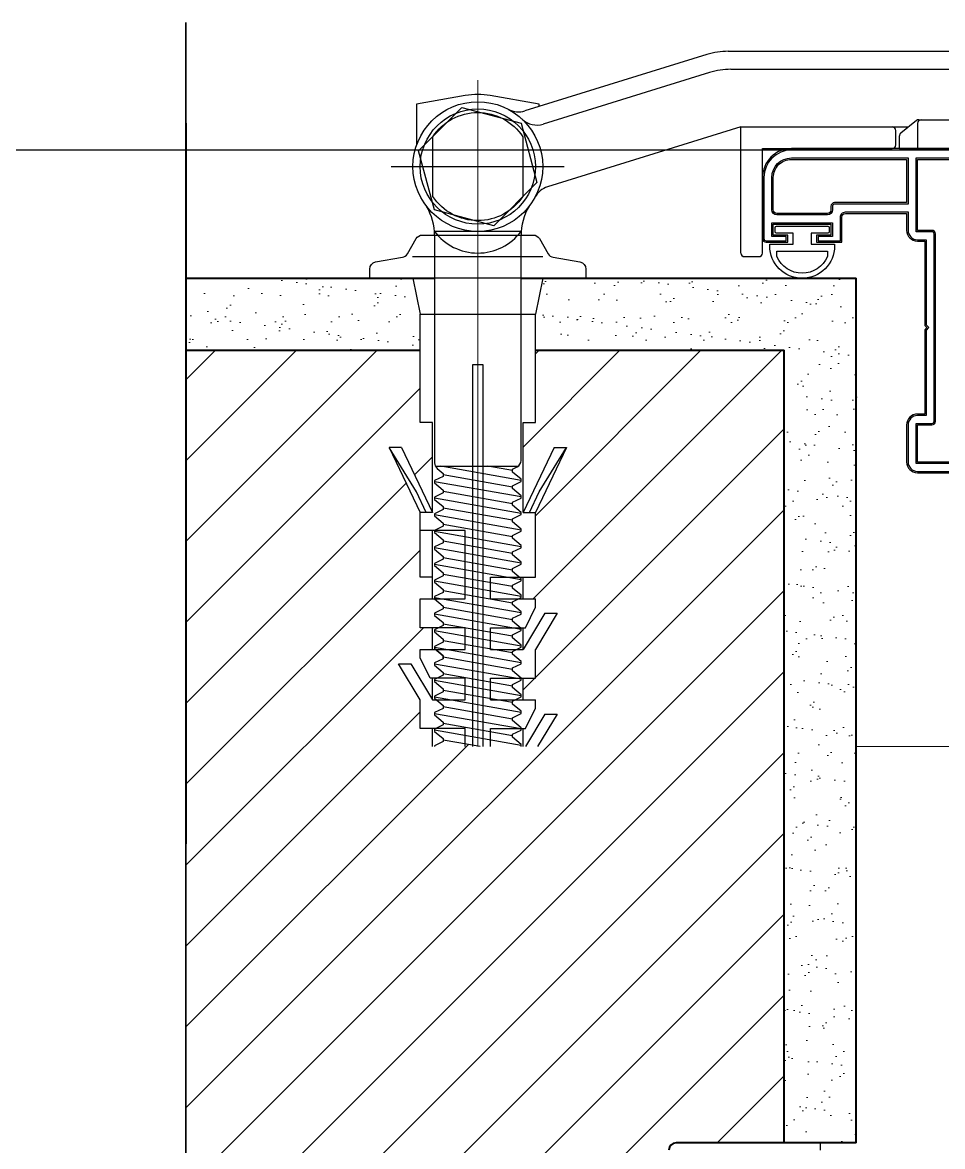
# Model space of a CAD drawing. Header units: millimetres. Extents: x 1251.1 to 1334.1, y 1577.6 to 1641.3.
# Drawn here: x 1308.6443 to 1308.772, y 1620.313 to 1620.469 of the extents above; entities that cross this region are included whole.
import ezdxf

# ---------------------------------------------------------------- set-up
doc = ezdxf.new("R2010")
doc.units = ezdxf.units.MM
doc.linetypes.add('TRATTOPUNTO', pattern=[1, 0.5, -0.25, 0, -0.25])
doc.layers.add('MONTANTI sezioni - windows structure section', color=2, linetype='Continuous')
doc.layers.add('MURATURA', color=140, linetype='Continuous')
for name, color, linetype, lineweight in [('MURATURA sezioni - section wall', 7, 'Continuous', 40), ('PROIEZIONI finissime - fine lines', 251, 'Continuous', 9), ('SEZIONI medie - small section', 2, 'Continuous', 25), ('TRATTEGGIO - hatch', 252, 'Continuous', 20)]:
    doc.layers.add(name, color=color, linetype=linetype, lineweight=lineweight)

msp = doc.modelspace()

# ---------------------------------------------------------------- hatches: boundary and pattern name
at = {"layer": 'TRATTEGGIO - hatch'}
h = msp.add_hatch(dxfattribs=at)
h.set_pattern_fill('AR-SAND', color=256, scale=9.99999999999999e-05, style=0)
h.set_pattern_definition([(142.5, (1315.612526334736, 1620.434597294108), (0.0001600031295984044, 0.004894132373293419), [0, -0.003860799999999998, 0, -0.004317999999999997, 0, -0.004127499999999997]), (172.5, (1315.612526334736, 1620.434597294108), (-0.004495232831380022, 0.007168251005683537), [0, -0.002082799999999999, 0, -0.003479799999999997, 0, -0.001333499999999999]), (212.5, (1315.615650534736, 1620.434597294108), (-0.007909923702414572, 1.43718467854569e-05), [0, -0.001269999999999994, 0, -0.004571999999999982, 0, -0.005968999999999977]), (222.5, (1315.615650534736, 1620.434597294108), (-0.007635564524722966, 0.00222929323257216), [0, -0.0006349999999999995, 0, -0.002997199999999997, 0, -0.003428999999999997])])
h.paths.add_polyline_path([(1308.749982808301, 1620.313455761745), (1308.759982808301, 1620.313455761745), (1308.759982808301, 1620.433455761746), (1308.716482808301, 1620.433455761746), (1308.715482808301, 1620.428455761745), (1308.715482808301, 1620.423455761745), (1308.749982808301, 1620.423455761745)])
h.paths.add_polyline_path([(1308.666982808301, 1620.433455761746), (1308.666982808301, 1620.423455761745), (1308.699482808301, 1620.423455761745), (1308.699482808301, 1620.428455761745), (1308.698482808301, 1620.433455761746), (1308.692482808301, 1620.433455761746)])
h = msp.add_hatch(dxfattribs=at)
h.set_pattern_fill('ANSI31', color=256, scale=0.0025, style=0)
h.set_pattern_definition([(45, (876.2144967348951, 841.2728582080077), (-0.005612660075668221, 0.005612660075668221), [])])
h.paths.add_polyline_path([(1308.666982808301, 1620.181099107997), (1308.696595606642, 1620.181099107997), (1308.704982808301, 1620.235463608489), (1308.733857780641, 1620.235463608489, -0.1952256424290443), (1308.733201625428, 1620.23583145948), (1308.717201625428, 1620.255852091548, -0.1701742515066235), (1308.716982808301, 1620.256476393814), (1308.716982808301, 1620.302487042295, -0.4142135623730951), (1308.717982808301, 1620.303487042295), (1308.733982808301, 1620.303487042295), (1308.733982808301, 1620.312455761745, -0.4142135623730284), (1308.734982808301, 1620.313455761745), (1308.749982808301, 1620.313455761745), (1308.749982808301, 1620.423455761745), (1308.715482808301, 1620.423455761745), (1308.715482808301, 1620.413455761746), (1308.713782808301, 1620.413455761746), (1308.713782808301, 1620.400955761745), (1308.718082808301, 1620.409955761745), (1308.719782808301, 1620.409955761745), (1308.715482808301, 1620.400955761745), (1308.715482808301, 1620.391955761745), (1308.713782808301, 1620.391955761745), (1308.713782808301, 1620.388955761746), (1308.715482808301, 1620.388955761746), (1308.715482808301, 1620.387789095079), (1308.714082808301, 1620.384955761745), (1308.713782808301, 1620.384955761745), (1308.713782808301, 1620.381955761746), (1308.716782808301, 1620.386955761745), (1308.718482808301, 1620.386955761745), (1308.715482808301, 1620.381955761746), (1308.715482808301, 1620.377955761745), (1308.713782808301, 1620.377955761745), (1308.713782808301, 1620.374955761745), (1308.715482808301, 1620.374955761745), (1308.715482808301, 1620.373789095079), (1308.714082808301, 1620.370955761746), (1308.713482808301, 1620.370955761746), (1308.713482808301, 1620.370755761745), (1308.712282808301, 1620.370167354122), (1308.712282808301, 1620.369767354122), (1308.713482808301, 1620.368755761745), (1308.713482808301, 1620.368605761745), (1308.707482808301, 1620.36966372363), (1308.707482808301, 1620.36851372363), (1308.702682808301, 1620.369360093137), (1308.702682808301, 1620.369560093137), (1308.701482808301, 1620.370571685514), (1308.701482808301, 1620.370955761746), (1308.699482808301, 1620.370955761746), (1308.699482808301, 1620.374955761745), (1308.696482808301, 1620.379955761746), (1308.698182808301, 1620.379955761746), (1308.701182808301, 1620.374955761745), (1308.701182808301, 1620.377955761745), (1308.700882808301, 1620.377955761745), (1308.699482808301, 1620.380789095079), (1308.699482808301, 1620.381955761746), (1308.701182808301, 1620.381955761746), (1308.701182808301, 1620.384955761745), (1308.699482808301, 1620.384955761745), (1308.699482808301, 1620.388955761746), (1308.701182808301, 1620.388955761746), (1308.701182808301, 1620.391955761745), (1308.699482808301, 1620.391955761745), (1308.699482808301, 1620.400955761745), (1308.695182808301, 1620.409955761745), (1308.696882808301, 1620.409955761745), (1308.701182808301, 1620.400955761745), (1308.701182808301, 1620.413455761746), (1308.699482808301, 1620.413455761746), (1308.699482808301, 1620.423455761745), (1308.666982808301, 1620.423455761745)])

# ---------------------------------------------------------------- linework, layer by layer
at = {"layer": 'MONTANTI sezioni - windows structure section'}
for p, q in [((1308.739257203347, 1620.464507152331), (1308.714014997811, 1620.456680361795)), ((1308.742218780271, 1620.464955761746), (1308.806982808301, 1620.464955761746)), ((1308.739635894687, 1620.462007152331), (1308.716568118721, 1620.454854581991)), ((1308.742597471612, 1620.462455761746), (1308.795982808301, 1620.462455761746)), ((1308.705746326524, 1620.458803839276), (1308.698982808301, 1620.457611248528)), ((1308.715982808301, 1620.457611248528), (1308.709219290078, 1620.458803839276)), ((1308.698982808301, 1620.457611248528), (1308.698982808301, 1620.451913801637)), ((1308.715982808301, 1620.457290516106), (1308.715982808301, 1620.457611248528)), ((1308.768345851307, 1620.45534619615), (1308.766170460777, 1620.453605883726)), ((1308.768345851307, 1620.45534619615), (1308.766170460777, 1620.453605883726)), ((1308.768482808301, 1620.454955761745), (1308.768482808301, 1620.451455761746)), ((1308.768482808301, 1620.454955761745), (1308.768482808301, 1620.451455761746)), ((1308.768658198831, 1620.455455761745), (1308.788307417771, 1620.455455761745)), ((1308.743982808301, 1620.454455761746), (1308.717164438811, 1620.446140253807)), ((1308.743982808301, 1620.454455761746), (1308.767232808301, 1620.454455761746)), ((1308.743982808301, 1620.436955761745), (1308.743982808301, 1620.454455761746)), ((1308.765482808301, 1620.451955761745), (1308.765482808301, 1620.453955761745)), ((1308.765482808301, 1620.451955761745), (1308.765482808301, 1620.453955761745)), ((1308.765982808301, 1620.451455761746), (1308.765982808301, 1620.453215449322)), ((1308.765982808301, 1620.451455761746), (1308.765982808301, 1620.453215449322)), ((1308.746982808301, 1620.451455761746), (1308.764982808301, 1620.451455761746)), ((1308.746982808301, 1620.436955761745), (1308.746982808301, 1620.451455761746)), ((1308.765982808301, 1620.451455761746), (1308.790982808301, 1620.451455761746)), ((1308.695482808301, 1620.448955761746), (1308.719482808301, 1620.448955761746)), ((1308.713482808301, 1620.439955761746), (1308.701482808301, 1620.439955761746)), ((1308.713482808301, 1620.439955761746), (1308.701482808301, 1620.439955761746)), ((1308.701482808301, 1620.439367979727), (1308.701482808301, 1620.407836605583)), ((1308.701482808301, 1620.439367979727), (1308.701482808301, 1620.407836605583)), ((1308.713482808301, 1620.408179169341), (1308.713482808301, 1620.439367979727)), ((1308.713482808301, 1620.408179169341), (1308.713482808301, 1620.439367979727)), ((1308.69841857849, 1620.436455761745), (1308.71649500478, 1620.436455761745)), ((1308.69841857849, 1620.436455761745), (1308.71649500478, 1620.436455761745)), ((1308.744482808301, 1620.436455761745), (1308.746482808301, 1620.436455761745)), ((1308.744482808301, 1620.436455761745), (1308.746482808301, 1620.436455761745)), ((1308.698482808301, 1620.433455761746), (1308.699482808301, 1620.428455761745)), ((1308.698482808301, 1620.433455761746), (1308.699482808301, 1620.428455761745)), ((1308.713482808301, 1620.433455761746), (1308.759982808301, 1620.433455761746)), ((1308.716482808301, 1620.433455761746), (1308.715482808301, 1620.428455761745)), ((1308.716482808301, 1620.433455761746), (1308.715482808301, 1620.428455761745)), ((1308.759982808301, 1620.368455761746), (1308.759982808301, 1620.433455761746)), ((1308.699482808301, 1620.428455761745), (1308.715482808301, 1620.428455761745)), ((1308.699482808301, 1620.413455761746), (1308.699482808301, 1620.428455761745)), ((1308.699482808301, 1620.428455761745), (1308.715482808301, 1620.428455761745)), ((1308.699482808301, 1620.413455761746), (1308.699482808301, 1620.428455761745)), ((1308.715482808301, 1620.413455761746), (1308.715482808301, 1620.428455761745)), ((1308.715482808301, 1620.413455761746), (1308.715482808301, 1620.428455761745)), ((1308.715482808301, 1620.423455761745), (1308.749982808301, 1620.423455761745)), ((1308.749982808301, 1620.368455761746), (1308.749982808301, 1620.423455761745)), ((1308.706732808301, 1620.421455761745), (1308.706732808301, 1620.368455761746)), ((1308.706732808301, 1620.421455761745), (1308.706732808301, 1620.368455761746)), ((1308.708232808301, 1620.421455761745), (1308.706732808301, 1620.421455761745)), ((1308.708232808301, 1620.421455761745), (1308.706732808301, 1620.421455761745)), ((1308.708232808301, 1620.368455761746), (1308.708232808301, 1620.421455761745)), ((1308.708232808301, 1620.368455761746), (1308.708232808301, 1620.421455761745)), ((1308.701182808301, 1620.413455761746), (1308.699482808301, 1620.413455761746)), ((1308.701182808301, 1620.413455761746), (1308.699482808301, 1620.413455761746)), ((1308.701182808301, 1620.400955761745), (1308.701182808301, 1620.413455761746)), ((1308.701182808301, 1620.400955761745), (1308.701182808301, 1620.413455761746)), ((1308.713782808301, 1620.400955761745), (1308.713782808301, 1620.413455761746)), ((1308.713782808301, 1620.413455761746), (1308.715482808301, 1620.413455761746)), ((1308.713782808301, 1620.413455761746), (1308.715482808301, 1620.413455761746)), ((1308.713782808301, 1620.400955761745), (1308.713782808301, 1620.413455761746)), ((1308.698959363071, 1620.403830414554), (1308.695182808301, 1620.409955761745)), ((1308.696882808301, 1620.409955761745), (1308.695182808301, 1620.409955761745)), ((1308.695182808301, 1620.409955761745), (1308.699482808301, 1620.400955761745)), ((1308.698959363071, 1620.403830414554), (1308.695182808301, 1620.409955761745)), ((1308.695182808301, 1620.409955761745), (1308.699482808301, 1620.400955761745)), ((1308.696882808301, 1620.409955761745), (1308.695182808301, 1620.409955761745)), ((1308.696882808301, 1620.409955761745), (1308.701182808301, 1620.400955761745)), ((1308.696882808301, 1620.409955761745), (1308.701182808301, 1620.400955761745)), ((1308.718082808301, 1620.409955761745), (1308.713782808301, 1620.400955761745)), ((1308.718082808301, 1620.409955761745), (1308.713782808301, 1620.400955761745)), ((1308.719782808301, 1620.409955761745), (1308.715482808301, 1620.400955761745)), ((1308.719782808301, 1620.409955761745), (1308.715482808301, 1620.400955761745)), ((1308.716006253532, 1620.403830414554), (1308.719782808301, 1620.409955761745)), ((1308.716006253532, 1620.403830414554), (1308.719782808301, 1620.409955761745)), ((1308.718082808301, 1620.409955761745), (1308.719782808301, 1620.409955761745)), ((1308.718082808301, 1620.409955761745), (1308.719782808301, 1620.409955761745)), ((1308.701597455643, 1620.407371685514), (1308.71307269801, 1620.407371685514)), ((1308.701597455643, 1620.407371685514), (1308.71307269801, 1620.407371685514)), ((1308.701838275228, 1620.407072029153), (1308.702682808301, 1620.406360093137)), ((1308.701838275228, 1620.407072029153), (1308.702682808301, 1620.406360093137)), ((1308.713482808301, 1620.405405761745), (1308.702333500574, 1620.407371685514)), ((1308.713482808301, 1620.405405761745), (1308.702333500574, 1620.407371685514)), ((1308.702682808301, 1620.406360093137), (1308.702682808301, 1620.405960093137)), ((1308.702682808301, 1620.406360093137), (1308.702682808301, 1620.405960093137)), ((1308.712282808301, 1620.406767354122), (1308.708855474667, 1620.407371685514)), ((1308.712282808301, 1620.406767354122), (1308.708855474667, 1620.407371685514)), ((1308.712282808301, 1620.406967354122), (1308.712923069475, 1620.407281299585)), ((1308.712282808301, 1620.406967354122), (1308.712923069475, 1620.407281299585)), ((1308.712282808301, 1620.406567354122), (1308.712282808301, 1620.406967354122)), ((1308.712282808301, 1620.406567354122), (1308.712282808301, 1620.406967354122)), ((1308.713482808301, 1620.405555761746), (1308.712282808301, 1620.406567354122)), ((1308.713482808301, 1620.405555761746), (1308.712282808301, 1620.406567354122)), ((1308.702682808301, 1620.405960093137), (1308.701482808301, 1620.405371685514)), ((1308.702682808301, 1620.405960093137), (1308.701482808301, 1620.405371685514)), ((1308.701482808301, 1620.405371685514), (1308.701482808301, 1620.405071685514)), ((1308.701482808301, 1620.405371685514), (1308.701482808301, 1620.405071685514)), ((1308.713482808301, 1620.403105761746), (1308.701482808301, 1620.405221685514)), ((1308.713482808301, 1620.403105761746), (1308.701482808301, 1620.405221685514)), ((1308.701482808301, 1620.405071685514), (1308.702682808301, 1620.404060093137)), ((1308.701482808301, 1620.405071685514), (1308.702682808301, 1620.404060093137)), ((1308.712282808301, 1620.404467354122), (1308.702682808301, 1620.406160093137)), ((1308.712282808301, 1620.404467354122), (1308.702682808301, 1620.406160093137)), ((1308.712282808301, 1620.404667354122), (1308.713482808301, 1620.405255761745)), ((1308.712282808301, 1620.404667354122), (1308.713482808301, 1620.405255761745)), ((1308.713482808301, 1620.405255761745), (1308.713482808301, 1620.405555761746)), ((1308.713482808301, 1620.405255761745), (1308.713482808301, 1620.405555761746)), ((1308.700332808301, 1620.400955761745), (1308.698959363071, 1620.403830414554)), ((1308.700332808301, 1620.400955761745), (1308.698959363071, 1620.403830414554)), ((1308.702682808301, 1620.403660093137), (1308.701482808301, 1620.403071685514)), ((1308.702682808301, 1620.403660093137), (1308.701482808301, 1620.403071685514)), ((1308.702682808301, 1620.404060093137), (1308.702682808301, 1620.403660093137)), ((1308.702682808301, 1620.404060093137), (1308.702682808301, 1620.403660093137)), ((1308.712282808301, 1620.402167354122), (1308.702682808301, 1620.403860093137)), ((1308.712282808301, 1620.402167354122), (1308.702682808301, 1620.403860093137)), ((1308.712282808301, 1620.404267354122), (1308.712282808301, 1620.404667354122)), ((1308.712282808301, 1620.404267354122), (1308.712282808301, 1620.404667354122)), ((1308.713482808301, 1620.403255761745), (1308.712282808301, 1620.404267354122)), ((1308.713482808301, 1620.403255761745), (1308.712282808301, 1620.404267354122)), ((1308.713482808301, 1620.402955761745), (1308.713482808301, 1620.403255761745)), ((1308.713482808301, 1620.402955761745), (1308.713482808301, 1620.403255761745)), ((1308.714632808301, 1620.400955761745), (1308.716006253532, 1620.403830414554)), ((1308.714632808301, 1620.400955761745), (1308.716006253532, 1620.403830414554)), ((1308.701482808301, 1620.403071685514), (1308.701482808301, 1620.402771685514)), ((1308.701482808301, 1620.403071685514), (1308.701482808301, 1620.402771685514)), ((1308.713482808301, 1620.400805761745), (1308.701482808301, 1620.402921685514)), ((1308.713482808301, 1620.400805761745), (1308.701482808301, 1620.402921685514)), ((1308.701482808301, 1620.402771685514), (1308.702682808301, 1620.401760093137)), ((1308.701482808301, 1620.402771685514), (1308.702682808301, 1620.401760093137)), ((1308.702682808301, 1620.401760093137), (1308.702682808301, 1620.401360093137)), ((1308.702682808301, 1620.401760093137), (1308.702682808301, 1620.401360093137)), ((1308.712282808301, 1620.402367354122), (1308.713482808301, 1620.402955761745)), ((1308.712282808301, 1620.402367354122), (1308.713482808301, 1620.402955761745)), ((1308.712282808301, 1620.401967354122), (1308.712282808301, 1620.402367354122)), ((1308.712282808301, 1620.401967354122), (1308.712282808301, 1620.402367354122)), ((1308.713482808301, 1620.400955761745), (1308.712282808301, 1620.401967354122)), ((1308.713482808301, 1620.400955761745), (1308.712282808301, 1620.401967354122)), ((1308.699482808301, 1620.391955761746), (1308.699482808301, 1620.400955761745)), ((1308.699482808301, 1620.391955761746), (1308.699482808301, 1620.400955761745)), ((1308.701182808301, 1620.400955761745), (1308.699482808301, 1620.400955761745)), ((1308.701182808301, 1620.400955761745), (1308.699482808301, 1620.400955761745)), ((1308.702682808301, 1620.401360093137), (1308.701482808301, 1620.400771685514)), ((1308.702682808301, 1620.401360093137), (1308.701482808301, 1620.400771685514)), ((1308.701482808301, 1620.400771685514), (1308.701482808301, 1620.400471685514)), ((1308.701482808301, 1620.400771685514), (1308.701482808301, 1620.400471685514)), ((1308.713482808301, 1620.398505761745), (1308.701482808301, 1620.400621685514)), ((1308.713482808301, 1620.398505761745), (1308.701482808301, 1620.400621685514)), ((1308.701482808301, 1620.400471685514), (1308.702682808301, 1620.399460093137)), ((1308.701482808301, 1620.400471685514), (1308.702682808301, 1620.399460093137)), ((1308.712282808301, 1620.399867354122), (1308.702682808301, 1620.401560093137)), ((1308.712282808301, 1620.399867354122), (1308.702682808301, 1620.401560093137)), ((1308.712282808301, 1620.400067354122), (1308.713482808301, 1620.400655761746)), ((1308.712282808301, 1620.400067354122), (1308.713482808301, 1620.400655761746)), ((1308.713482808301, 1620.400655761746), (1308.713482808301, 1620.400955761745)), ((1308.713482808301, 1620.400655761746), (1308.713482808301, 1620.400955761745)), ((1308.713782808301, 1620.400955761745), (1308.715482808301, 1620.400955761745)), ((1308.713782808301, 1620.400955761745), (1308.715482808301, 1620.400955761745)), ((1308.715482808301, 1620.391955761746), (1308.715482808301, 1620.400955761745)), ((1308.715482808301, 1620.391955761746), (1308.715482808301, 1620.400955761745)), ((1308.702682808301, 1620.399060093137), (1308.701482808301, 1620.398471685514)), ((1308.702682808301, 1620.399060093137), (1308.701482808301, 1620.398471685514)), ((1308.702682808301, 1620.399460093137), (1308.702682808301, 1620.399060093137)), ((1308.702682808301, 1620.399460093137), (1308.702682808301, 1620.399060093137)), ((1308.712282808301, 1620.397567354122), (1308.702682808301, 1620.399260093137)), ((1308.712282808301, 1620.397567354122), (1308.702682808301, 1620.399260093137)), ((1308.712282808301, 1620.399667354122), (1308.712282808301, 1620.400067354122)), ((1308.712282808301, 1620.399667354122), (1308.712282808301, 1620.400067354122)), ((1308.713482808301, 1620.398655761745), (1308.712282808301, 1620.399667354122)), ((1308.713482808301, 1620.398655761745), (1308.712282808301, 1620.399667354122)), ((1308.713482808301, 1620.398355761746), (1308.713482808301, 1620.398655761745)), ((1308.713482808301, 1620.398355761746), (1308.713482808301, 1620.398655761745)), ((1308.705732808301, 1620.398455761745), (1308.699482808301, 1620.398455761745)), ((1308.705732808301, 1620.398455761745), (1308.699482808301, 1620.398455761745)), ((1308.701182808301, 1620.388955761746), (1308.701182808301, 1620.398455761745)), ((1308.701182808301, 1620.388955761746), (1308.701182808301, 1620.398455761745)), ((1308.701482808301, 1620.398471685514), (1308.701482808301, 1620.398171685514)), ((1308.701482808301, 1620.398471685514), (1308.701482808301, 1620.398171685514)), ((1308.713482808301, 1620.396205761745), (1308.701482808301, 1620.398321685514)), ((1308.713482808301, 1620.396205761745), (1308.701482808301, 1620.398321685514)), ((1308.701482808301, 1620.398171685514), (1308.702682808301, 1620.397160093137)), ((1308.701482808301, 1620.398171685514), (1308.702682808301, 1620.397160093137)), ((1308.702682808301, 1620.397160093137), (1308.702682808301, 1620.396760093137)), ((1308.702682808301, 1620.397160093137), (1308.702682808301, 1620.396760093137)), ((1308.712282808301, 1620.395267354122), (1308.702682808301, 1620.396960093137)), ((1308.712282808301, 1620.395267354122), (1308.702682808301, 1620.396960093137)), ((1308.705732808301, 1620.388955761746), (1308.705732808301, 1620.398455761745)), ((1308.705732808301, 1620.388955761746), (1308.705732808301, 1620.398455761745)), ((1308.712282808301, 1620.397767354122), (1308.713482808301, 1620.398355761746)), ((1308.712282808301, 1620.397767354122), (1308.713482808301, 1620.398355761746)), ((1308.712282808301, 1620.397367354122), (1308.712282808301, 1620.397767354122)), ((1308.712282808301, 1620.397367354122), (1308.712282808301, 1620.397767354122)), ((1308.713482808301, 1620.396355761746), (1308.712282808301, 1620.397367354122)), ((1308.713482808301, 1620.396355761746), (1308.712282808301, 1620.397367354122)), ((1308.702682808301, 1620.396760093137), (1308.701482808301, 1620.396171685514)), ((1308.702682808301, 1620.396760093137), (1308.701482808301, 1620.396171685514)), ((1308.701482808301, 1620.396171685514), (1308.701482808301, 1620.395871685514)), ((1308.701482808301, 1620.396171685514), (1308.701482808301, 1620.395871685514)), ((1308.713482808301, 1620.393905761746), (1308.701482808301, 1620.396021685514)), ((1308.713482808301, 1620.393905761746), (1308.701482808301, 1620.396021685514)), ((1308.701482808301, 1620.395871685514), (1308.702682808301, 1620.394860093137)), ((1308.701482808301, 1620.395871685514), (1308.702682808301, 1620.394860093137)), ((1308.712282808301, 1620.395467354122), (1308.713482808301, 1620.396055761745)), ((1308.712282808301, 1620.395467354122), (1308.713482808301, 1620.396055761745)), ((1308.712282808301, 1620.395067354122), (1308.712282808301, 1620.395467354122)), ((1308.712282808301, 1620.395067354122), (1308.712282808301, 1620.395467354122)), ((1308.713482808301, 1620.396055761745), (1308.713482808301, 1620.396355761746)), ((1308.713482808301, 1620.396055761745), (1308.713482808301, 1620.396355761746)), ((1308.702682808301, 1620.394460093137), (1308.701482808301, 1620.393871685514)), ((1308.702682808301, 1620.394460093137), (1308.701482808301, 1620.393871685514)), ((1308.701482808301, 1620.393871685514), (1308.701482808301, 1620.393571685514)), ((1308.701482808301, 1620.393871685514), (1308.701482808301, 1620.393571685514)), ((1308.702682808301, 1620.394860093137), (1308.702682808301, 1620.394460093137)), ((1308.702682808301, 1620.394860093137), (1308.702682808301, 1620.394460093137)), ((1308.712282808301, 1620.392967354122), (1308.702682808301, 1620.394660093137)), ((1308.712282808301, 1620.392967354122), (1308.702682808301, 1620.394660093137)), ((1308.713482808301, 1620.394055761745), (1308.712282808301, 1620.395067354122)), ((1308.713482808301, 1620.394055761745), (1308.712282808301, 1620.395067354122)), ((1308.713482808301, 1620.393755761746), (1308.713482808301, 1620.394055761745)), ((1308.713482808301, 1620.393755761746), (1308.713482808301, 1620.394055761745)), ((1308.713482808301, 1620.391605761745), (1308.701482808301, 1620.393721685514)), ((1308.713482808301, 1620.391605761745), (1308.701482808301, 1620.393721685514)), ((1308.701482808301, 1620.393571685514), (1308.702682808301, 1620.392560093137)), ((1308.701482808301, 1620.393571685514), (1308.702682808301, 1620.392560093137)), ((1308.702682808301, 1620.392560093137), (1308.702682808301, 1620.392160093137)), ((1308.702682808301, 1620.392560093137), (1308.702682808301, 1620.392160093137)), ((1308.712282808301, 1620.390667354122), (1308.702682808301, 1620.392360093137)), ((1308.712282808301, 1620.390667354122), (1308.702682808301, 1620.392360093137)), ((1308.712282808301, 1620.393167354122), (1308.713482808301, 1620.393755761746)), ((1308.712282808301, 1620.393167354122), (1308.713482808301, 1620.393755761746)), ((1308.712282808301, 1620.392767354122), (1308.712282808301, 1620.393167354122)), ((1308.712282808301, 1620.392767354122), (1308.712282808301, 1620.393167354122)), ((1308.713482808301, 1620.391755761745), (1308.712282808301, 1620.392767354122)), ((1308.713482808301, 1620.391755761745), (1308.712282808301, 1620.392767354122)), ((1308.701182808301, 1620.391955761746), (1308.699482808301, 1620.391955761746)), ((1308.701182808301, 1620.391955761746), (1308.699482808301, 1620.391955761746)), ((1308.702682808301, 1620.392160093137), (1308.701482808301, 1620.391571685514)), ((1308.702682808301, 1620.392160093137), (1308.701482808301, 1620.391571685514)), ((1308.701482808301, 1620.391571685514), (1308.701482808301, 1620.391271685514)), ((1308.701482808301, 1620.391571685514), (1308.701482808301, 1620.391271685514)), ((1308.713482808301, 1620.389305761745), (1308.701482808301, 1620.391421685514)), ((1308.713482808301, 1620.389305761745), (1308.701482808301, 1620.391421685514)), ((1308.701482808301, 1620.391271685514), (1308.702682808301, 1620.390260093137)), ((1308.701482808301, 1620.391271685514), (1308.702682808301, 1620.390260093137)), ((1308.709232808301, 1620.388955761746), (1308.709232808301, 1620.391955761746)), ((1308.709232808301, 1620.391955761746), (1308.715482808301, 1620.391955761746)), ((1308.709232808301, 1620.391955761746), (1308.715482808301, 1620.391955761746)), ((1308.709232808301, 1620.388955761746), (1308.709232808301, 1620.391955761746)), ((1308.712282808301, 1620.390867354122), (1308.713482808301, 1620.391455761745)), ((1308.712282808301, 1620.390867354122), (1308.713482808301, 1620.391455761745)), ((1308.712282808301, 1620.390467354122), (1308.712282808301, 1620.390867354122)), ((1308.712282808301, 1620.390467354122), (1308.712282808301, 1620.390867354122)), ((1308.713482808301, 1620.391455761745), (1308.713482808301, 1620.391755761745)), ((1308.713482808301, 1620.391455761745), (1308.713482808301, 1620.391755761745)), ((1308.713782808301, 1620.388955761746), (1308.713782808301, 1620.391955761746)), ((1308.713782808301, 1620.388955761746), (1308.713782808301, 1620.391955761746)), ((1308.702682808301, 1620.389860093137), (1308.701482808301, 1620.389271685514)), ((1308.702682808301, 1620.389860093137), (1308.701482808301, 1620.389271685514)), ((1308.701482808301, 1620.389271685514), (1308.701482808301, 1620.388971685514)), ((1308.701482808301, 1620.389271685514), (1308.701482808301, 1620.388971685514)), ((1308.702682808301, 1620.390260093137), (1308.702682808301, 1620.389860093137)), ((1308.702682808301, 1620.390260093137), (1308.702682808301, 1620.389860093137)), ((1308.712282808301, 1620.388367354122), (1308.702682808301, 1620.390060093137)), ((1308.712282808301, 1620.388367354122), (1308.702682808301, 1620.390060093137)), ((1308.713482808301, 1620.389455761745), (1308.712282808301, 1620.390467354122)), ((1308.713482808301, 1620.389455761745), (1308.712282808301, 1620.390467354122)), ((1308.713482808301, 1620.389155761746), (1308.713482808301, 1620.389455761745)), ((1308.713482808301, 1620.389155761746), (1308.713482808301, 1620.389455761745)), ((1308.699482808301, 1620.388955761746), (1308.705732808301, 1620.388955761746)), ((1308.699482808301, 1620.384955761745), (1308.699482808301, 1620.388955761746)), ((1308.699482808301, 1620.384955761745), (1308.699482808301, 1620.388955761746)), ((1308.699482808301, 1620.388955761746), (1308.705732808301, 1620.388955761746)), ((1308.713482808301, 1620.387005761746), (1308.701482808301, 1620.389121685514)), ((1308.713482808301, 1620.387005761746), (1308.701482808301, 1620.389121685514)), ((1308.701482808301, 1620.388971685514), (1308.702682808301, 1620.387960093137)), ((1308.701482808301, 1620.388971685514), (1308.702682808301, 1620.387960093137)), ((1308.702682808301, 1620.387960093137), (1308.702682808301, 1620.387560093137)), ((1308.702682808301, 1620.387960093137), (1308.702682808301, 1620.387560093137)), ((1308.712282808301, 1620.386067354122), (1308.702682808301, 1620.387760093137)), ((1308.712282808301, 1620.386067354122), (1308.702682808301, 1620.387760093137)), ((1308.709232808301, 1620.388955761746), (1308.715482808301, 1620.388955761746)), ((1308.709232808301, 1620.388955761746), (1308.715482808301, 1620.388955761746)), ((1308.712282808301, 1620.388567354122), (1308.713482808301, 1620.389155761746)), ((1308.712282808301, 1620.388567354122), (1308.713482808301, 1620.389155761746)), ((1308.712282808301, 1620.388167354122), (1308.712282808301, 1620.388567354122)), ((1308.712282808301, 1620.388167354122), (1308.712282808301, 1620.388567354122)), ((1308.713482808301, 1620.387155761746), (1308.712282808301, 1620.388167354122)), ((1308.713482808301, 1620.387155761746), (1308.712282808301, 1620.388167354122)), ((1308.714082808301, 1620.384955761745), (1308.715482808301, 1620.387789095079)), ((1308.714082808301, 1620.384955761745), (1308.715482808301, 1620.387789095079)), ((1308.715482808301, 1620.387789095079), (1308.715482808301, 1620.388955761746)), ((1308.715482808301, 1620.387789095079), (1308.715482808301, 1620.388955761746)), ((1308.702682808301, 1620.387560093137), (1308.701482808301, 1620.386971685514)), ((1308.702682808301, 1620.387560093137), (1308.701482808301, 1620.386971685514)), ((1308.701482808301, 1620.386971685514), (1308.701482808301, 1620.386671685514)), ((1308.701482808301, 1620.386971685514), (1308.701482808301, 1620.386671685514)), ((1308.713482808301, 1620.384705761746), (1308.701482808301, 1620.386821685514)), ((1308.713482808301, 1620.384705761746), (1308.701482808301, 1620.386821685514)), ((1308.701482808301, 1620.386671685514), (1308.702682808301, 1620.385660093137)), ((1308.701482808301, 1620.386671685514), (1308.702682808301, 1620.385660093137)), ((1308.712282808301, 1620.386267354122), (1308.713482808301, 1620.386855761745)), ((1308.712282808301, 1620.386267354122), (1308.713482808301, 1620.386855761745)), ((1308.712282808301, 1620.385867354122), (1308.712282808301, 1620.386267354122)), ((1308.712282808301, 1620.385867354122), (1308.712282808301, 1620.386267354122)), ((1308.713482808301, 1620.386855761745), (1308.713482808301, 1620.387155761746)), ((1308.713482808301, 1620.386855761745), (1308.713482808301, 1620.387155761746)), ((1308.716782808301, 1620.386955761746), (1308.713782808301, 1620.381955761746)), ((1308.716782808301, 1620.386955761746), (1308.713782808301, 1620.381955761746)), ((1308.718482808301, 1620.386955761746), (1308.715482808301, 1620.381955761746)), ((1308.718482808301, 1620.386955761746), (1308.715482808301, 1620.381955761746)), ((1308.716782808301, 1620.386955761746), (1308.718482808301, 1620.386955761746)), ((1308.716782808301, 1620.386955761746), (1308.718482808301, 1620.386955761746)), ((1308.705732808301, 1620.384955761745), (1308.699482808301, 1620.384955761745)), ((1308.705732808301, 1620.384955761745), (1308.699482808301, 1620.384955761745)), ((1308.701182808301, 1620.381955761746), (1308.701182808301, 1620.384955761745)), ((1308.701182808301, 1620.381955761746), (1308.701182808301, 1620.384955761745)), ((1308.702682808301, 1620.385260093137), (1308.701482808301, 1620.384671685514)), ((1308.702682808301, 1620.385260093137), (1308.701482808301, 1620.384671685514)), ((1308.701482808301, 1620.384671685514), (1308.701482808301, 1620.384371685514)), ((1308.701482808301, 1620.384671685514), (1308.701482808301, 1620.384371685514)), ((1308.713482808301, 1620.382405761746), (1308.701482808301, 1620.384521685514)), ((1308.713482808301, 1620.382405761746), (1308.701482808301, 1620.384521685514)), ((1308.702682808301, 1620.385660093137), (1308.702682808301, 1620.385260093137)), ((1308.702682808301, 1620.385660093137), (1308.702682808301, 1620.385260093137)), ((1308.712282808301, 1620.383767354122), (1308.702682808301, 1620.385460093137)), ((1308.712282808301, 1620.383767354122), (1308.702682808301, 1620.385460093137)), ((1308.705732808301, 1620.381955761746), (1308.705732808301, 1620.384955761745)), ((1308.705732808301, 1620.381955761746), (1308.705732808301, 1620.384955761745)), ((1308.709232808301, 1620.381955761746), (1308.709232808301, 1620.384955761745)), ((1308.709232808301, 1620.384955761745), (1308.714082808301, 1620.384955761745)), ((1308.709232808301, 1620.384955761745), (1308.714082808301, 1620.384955761745)), ((1308.709232808301, 1620.381955761746), (1308.709232808301, 1620.384955761745)), ((1308.713482808301, 1620.384855761745), (1308.712282808301, 1620.385867354122)), ((1308.713482808301, 1620.384855761745), (1308.712282808301, 1620.385867354122)), ((1308.712282808301, 1620.383967354122), (1308.713482808301, 1620.384555761745)), ((1308.712282808301, 1620.383967354122), (1308.713482808301, 1620.384555761745)), ((1308.713482808301, 1620.384555761745), (1308.713482808301, 1620.384855761745)), ((1308.713482808301, 1620.384555761745), (1308.713482808301, 1620.384855761745)), ((1308.713782808301, 1620.381955761746), (1308.713782808301, 1620.384955761745)), ((1308.713782808301, 1620.381955761746), (1308.713782808301, 1620.384955761745)), ((1308.701482808301, 1620.384371685514), (1308.702682808301, 1620.383360093137)), ((1308.701482808301, 1620.384371685514), (1308.702682808301, 1620.383360093137)), ((1308.702682808301, 1620.382960093137), (1308.701482808301, 1620.382371685514)), ((1308.702682808301, 1620.382960093137), (1308.701482808301, 1620.382371685514)), ((1308.702682808301, 1620.383360093137), (1308.702682808301, 1620.382960093137)), ((1308.702682808301, 1620.383360093137), (1308.702682808301, 1620.382960093137)), ((1308.712282808301, 1620.381467354122), (1308.702682808301, 1620.383160093137)), ((1308.712282808301, 1620.381467354122), (1308.702682808301, 1620.383160093137)), ((1308.712282808301, 1620.383567354122), (1308.712282808301, 1620.383967354122)), ((1308.712282808301, 1620.383567354122), (1308.712282808301, 1620.383967354122)), ((1308.713482808301, 1620.382555761745), (1308.712282808301, 1620.383567354122)), ((1308.713482808301, 1620.382555761745), (1308.712282808301, 1620.383567354122)), ((1308.699482808301, 1620.381955761746), (1308.705732808301, 1620.381955761746)), ((1308.699482808301, 1620.380789095079), (1308.699482808301, 1620.381955761746)), ((1308.699482808301, 1620.380789095079), (1308.699482808301, 1620.381955761746)), ((1308.699482808301, 1620.381955761746), (1308.705732808301, 1620.381955761746)), ((1308.701482808301, 1620.382371685514), (1308.701482808301, 1620.382071685514)), ((1308.701482808301, 1620.382371685514), (1308.701482808301, 1620.382071685514)), ((1308.713482808301, 1620.380105761745), (1308.701482808301, 1620.382221685514)), ((1308.713482808301, 1620.380105761745), (1308.701482808301, 1620.382221685514)), ((1308.701482808301, 1620.382071685514), (1308.702682808301, 1620.381060093137)), ((1308.702682808301, 1620.381060093137), (1308.701482808301, 1620.382071685514)), ((1308.702682808301, 1620.381060093137), (1308.701482808301, 1620.382071685514)), ((1308.701482808301, 1620.382071685514), (1308.702682808301, 1620.381060093137)), ((1308.709232808301, 1620.381955761746), (1308.713782808301, 1620.381955761746)), ((1308.709232808301, 1620.381955761746), (1308.713782808301, 1620.381955761746)), ((1308.712282808301, 1620.381667354122), (1308.713482808301, 1620.382255761745)), ((1308.712282808301, 1620.381667354122), (1308.713482808301, 1620.382255761745)), ((1308.712282808301, 1620.381267354122), (1308.712282808301, 1620.381667354122)), ((1308.712282808301, 1620.381267354122), (1308.712282808301, 1620.381667354122)), ((1308.713482808301, 1620.382255761745), (1308.713482808301, 1620.382555761745)), ((1308.713482808301, 1620.382255761745), (1308.713482808301, 1620.382555761745)), ((1308.715482808301, 1620.377955761746), (1308.715482808301, 1620.381955761746)), ((1308.715482808301, 1620.377955761746), (1308.715482808301, 1620.381955761746)), ((1308.696482808301, 1620.379955761746), (1308.698182808301, 1620.379955761746)), ((1308.699482808301, 1620.374955761745), (1308.696482808301, 1620.379955761746)), ((1308.699482808301, 1620.374955761745), (1308.696482808301, 1620.379955761746)), ((1308.696482808301, 1620.379955761746), (1308.698182808301, 1620.379955761746)), ((1308.698182808301, 1620.379955761746), (1308.701182808301, 1620.374955761745)), ((1308.698182808301, 1620.379955761746), (1308.701182808301, 1620.374955761745)), ((1308.700882808301, 1620.377955761746), (1308.699482808301, 1620.380789095079)), ((1308.700882808301, 1620.377955761746), (1308.699482808301, 1620.380789095079)), ((1308.702682808301, 1620.380660093137), (1308.701482808301, 1620.380071685514)), ((1308.702682808301, 1620.380660093137), (1308.701482808301, 1620.380071685514)), ((1308.701482808301, 1620.380071685514), (1308.701482808301, 1620.379771685514)), ((1308.701482808301, 1620.380071685514), (1308.701482808301, 1620.379771685514)), ((1308.713482808301, 1620.377805761745), (1308.701482808301, 1620.379921685514)), ((1308.713482808301, 1620.377805761745), (1308.701482808301, 1620.379921685514)), ((1308.702682808301, 1620.381060093137), (1308.702682808301, 1620.380660093137)), ((1308.702682808301, 1620.380660093137), (1308.702682808301, 1620.381060093137)), ((1308.702682808301, 1620.380660093137), (1308.702682808301, 1620.381060093137)), ((1308.702682808301, 1620.381060093137), (1308.702682808301, 1620.380660093137)), ((1308.712282808301, 1620.379167354122), (1308.702682808301, 1620.380860093137)), ((1308.712282808301, 1620.379167354122), (1308.702682808301, 1620.380860093137)), ((1308.713482808301, 1620.380255761746), (1308.712282808301, 1620.381267354122)), ((1308.713482808301, 1620.380255761746), (1308.712282808301, 1620.381267354122)), ((1308.712282808301, 1620.379367354122), (1308.713482808301, 1620.379955761746)), ((1308.712282808301, 1620.379367354122), (1308.713482808301, 1620.379955761746)), ((1308.713482808301, 1620.379955761746), (1308.713482808301, 1620.380255761746)), ((1308.713482808301, 1620.379955761746), (1308.713482808301, 1620.380255761746)), ((1308.701482808301, 1620.379771685514), (1308.702682808301, 1620.378760093137)), ((1308.701482808301, 1620.379771685514), (1308.702682808301, 1620.378760093137)), ((1308.702682808301, 1620.378360093137), (1308.701482808301, 1620.377771685514)), ((1308.702682808301, 1620.378360093137), (1308.701482808301, 1620.377771685514)), ((1308.702682808301, 1620.378760093137), (1308.702682808301, 1620.378360093137)), ((1308.702682808301, 1620.378760093137), (1308.702682808301, 1620.378360093137)), ((1308.712282808301, 1620.376867354122), (1308.702682808301, 1620.378560093137)), ((1308.712282808301, 1620.376867354122), (1308.702682808301, 1620.378560093137)), ((1308.712282808301, 1620.378967354122), (1308.712282808301, 1620.379367354122)), ((1308.712282808301, 1620.378967354122), (1308.712282808301, 1620.379367354122)), ((1308.713482808301, 1620.377955761746), (1308.712282808301, 1620.378967354122)), ((1308.713482808301, 1620.377955761746), (1308.712282808301, 1620.378967354122)), ((1308.705732808301, 1620.377955761746), (1308.700882808301, 1620.377955761746)), ((1308.705732808301, 1620.377955761746), (1308.700882808301, 1620.377955761746)), ((1308.701182808301, 1620.374955761745), (1308.701182808301, 1620.377955761746)), ((1308.701182808301, 1620.374955761745), (1308.701182808301, 1620.377955761746)), ((1308.701482808301, 1620.377771685514), (1308.701482808301, 1620.377471685514)), ((1308.701482808301, 1620.377771685514), (1308.701482808301, 1620.377471685514)), ((1308.713482808301, 1620.375505761745), (1308.701482808301, 1620.377621685514)), ((1308.713482808301, 1620.375505761745), (1308.701482808301, 1620.377621685514)), ((1308.701482808301, 1620.377471685514), (1308.702682808301, 1620.376460093137)), ((1308.701482808301, 1620.377471685514), (1308.702682808301, 1620.376460093137)), ((1308.705732808301, 1620.374955761745), (1308.705732808301, 1620.377955761746)), ((1308.705732808301, 1620.374955761745), (1308.705732808301, 1620.377955761746)), ((1308.709232808301, 1620.374955761745), (1308.709232808301, 1620.377955761746)), ((1308.709232808301, 1620.377955761746), (1308.715482808301, 1620.377955761746)), ((1308.709232808301, 1620.377955761746), (1308.715482808301, 1620.377955761746)), ((1308.709232808301, 1620.374955761745), (1308.709232808301, 1620.377955761746)), ((1308.712282808301, 1620.377067354122), (1308.713482808301, 1620.377655761745)), ((1308.712282808301, 1620.377067354122), (1308.713482808301, 1620.377655761745)), ((1308.712282808301, 1620.376667354122), (1308.712282808301, 1620.377067354122)), ((1308.712282808301, 1620.376667354122), (1308.712282808301, 1620.377067354122)), ((1308.713482808301, 1620.377655761745), (1308.713482808301, 1620.377955761746)), ((1308.713482808301, 1620.377655761745), (1308.713482808301, 1620.377955761746)), ((1308.713782808301, 1620.374955761745), (1308.713782808301, 1620.377955761746)), ((1308.713782808301, 1620.374955761745), (1308.713782808301, 1620.377955761746)), ((1308.702682808301, 1620.376060093137), (1308.701482808301, 1620.375471685514)), ((1308.702682808301, 1620.376060093137), (1308.701482808301, 1620.375471685514)), ((1308.701482808301, 1620.375471685514), (1308.701482808301, 1620.375171685514)), ((1308.701482808301, 1620.375471685514), (1308.701482808301, 1620.375171685514)), ((1308.713482808301, 1620.373205761746), (1308.701482808301, 1620.375321685514)), ((1308.713482808301, 1620.373205761746), (1308.701482808301, 1620.375321685514)), ((1308.701482808301, 1620.375171685514), (1308.702682808301, 1620.374160093137)), ((1308.701482808301, 1620.375171685514), (1308.702682808301, 1620.374160093137)), ((1308.702682808301, 1620.376460093137), (1308.702682808301, 1620.376060093137)), ((1308.702682808301, 1620.376460093137), (1308.702682808301, 1620.376060093137)), ((1308.712282808301, 1620.374567354122), (1308.702682808301, 1620.376260093137)), ((1308.712282808301, 1620.374567354122), (1308.702682808301, 1620.376260093137)), ((1308.713482808301, 1620.375655761746), (1308.712282808301, 1620.376667354122)), ((1308.713482808301, 1620.375655761746), (1308.712282808301, 1620.376667354122)), ((1308.712282808301, 1620.374767354122), (1308.713482808301, 1620.375355761745)), ((1308.712282808301, 1620.374767354122), (1308.713482808301, 1620.375355761745)), ((1308.713482808301, 1620.375355761745), (1308.713482808301, 1620.375655761746)), ((1308.713482808301, 1620.375355761745), (1308.713482808301, 1620.375655761746)), ((1308.699482808301, 1620.370955761746), (1308.699482808301, 1620.374955761745)), ((1308.699482808301, 1620.370955761746), (1308.699482808301, 1620.374955761745)), ((1308.701182808301, 1620.374955761745), (1308.705732808301, 1620.374955761745)), ((1308.701182808301, 1620.374955761745), (1308.705732808301, 1620.374955761745)), ((1308.702682808301, 1620.373760093137), (1308.701482808301, 1620.373171685514)), ((1308.702682808301, 1620.373760093137), (1308.701482808301, 1620.373171685514)), ((1308.702682808301, 1620.374160093137), (1308.702682808301, 1620.373760093137)), ((1308.702682808301, 1620.374160093137), (1308.702682808301, 1620.373760093137)), ((1308.712282808301, 1620.372267354122), (1308.702682808301, 1620.373960093137)), ((1308.712282808301, 1620.372267354122), (1308.702682808301, 1620.373960093137)), ((1308.709232808301, 1620.374955761745), (1308.715482808301, 1620.374955761745)), ((1308.709232808301, 1620.374955761745), (1308.715482808301, 1620.374955761745)), ((1308.712282808301, 1620.374367354122), (1308.712282808301, 1620.374767354122)), ((1308.712282808301, 1620.374367354122), (1308.712282808301, 1620.374767354122)), ((1308.713482808301, 1620.373355761745), (1308.712282808301, 1620.374367354122)), ((1308.713482808301, 1620.373355761745), (1308.712282808301, 1620.374367354122)), ((1308.714082808301, 1620.370955761746), (1308.715482808301, 1620.373789095079)), ((1308.714082808301, 1620.370955761746), (1308.715482808301, 1620.373789095079)), ((1308.715482808301, 1620.373789095079), (1308.715482808301, 1620.374955761745)), ((1308.715482808301, 1620.373789095079), (1308.715482808301, 1620.374955761745)), ((1308.701482808301, 1620.373171685514), (1308.701482808301, 1620.372871685514)), ((1308.701482808301, 1620.373171685514), (1308.701482808301, 1620.372871685514)), ((1308.713482808301, 1620.370905761745), (1308.701482808301, 1620.373021685514)), ((1308.713482808301, 1620.370905761745), (1308.701482808301, 1620.373021685514)), ((1308.701482808301, 1620.372871685514), (1308.702682808301, 1620.371860093137)), ((1308.701482808301, 1620.372871685514), (1308.702682808301, 1620.371860093137)), ((1308.712282808301, 1620.372467354122), (1308.713482808301, 1620.373055761745)), ((1308.712282808301, 1620.372467354122), (1308.713482808301, 1620.373055761745)), ((1308.712282808301, 1620.372067354122), (1308.712282808301, 1620.372467354122)), ((1308.712282808301, 1620.372067354122), (1308.712282808301, 1620.372467354122)), ((1308.713482808301, 1620.371055761745), (1308.712282808301, 1620.372067354122)), ((1308.713482808301, 1620.371055761745), (1308.712282808301, 1620.372067354122)), ((1308.713482808301, 1620.373055761745), (1308.713482808301, 1620.373355761745)), ((1308.713482808301, 1620.373055761745), (1308.713482808301, 1620.373355761745)), ((1308.716782808301, 1620.372955761746), (1308.714082808301, 1620.368455761746)), ((1308.716782808301, 1620.372955761746), (1308.714082808301, 1620.368455761746)), ((1308.718482808301, 1620.372955761746), (1308.715782808301, 1620.368455761746)), ((1308.718482808301, 1620.372955761746), (1308.715782808301, 1620.368455761746)), ((1308.716782808301, 1620.372955761746), (1308.718482808301, 1620.372955761746)), ((1308.716782808301, 1620.372955761746), (1308.718482808301, 1620.372955761746)), ((1308.705732808301, 1620.370955761746), (1308.699482808301, 1620.370955761746)), ((1308.705732808301, 1620.370955761746), (1308.699482808301, 1620.370955761746)), ((1308.701182808301, 1620.368455761746), (1308.701182808301, 1620.370955761746)), ((1308.701182808301, 1620.368455761746), (1308.701182808301, 1620.370955761746)), ((1308.702682808301, 1620.371460093137), (1308.701482808301, 1620.370871685514)), ((1308.702682808301, 1620.371460093137), (1308.701482808301, 1620.370871685514)), ((1308.701482808301, 1620.370871685514), (1308.701482808301, 1620.370571685514)), ((1308.701482808301, 1620.370871685514), (1308.701482808301, 1620.370571685514)), ((1308.713482808301, 1620.368605761745), (1308.701482808301, 1620.370721685514)), ((1308.713482808301, 1620.368605761745), (1308.701482808301, 1620.370721685514)), ((1308.701482808301, 1620.370571685514), (1308.702682808301, 1620.369560093137)), ((1308.701482808301, 1620.370571685514), (1308.702682808301, 1620.369560093137)), ((1308.702682808301, 1620.371860093137), (1308.702682808301, 1620.371460093137)), ((1308.702682808301, 1620.371860093137), (1308.702682808301, 1620.371460093137)), ((1308.712282808301, 1620.369967354122), (1308.702682808301, 1620.371660093137)), ((1308.712282808301, 1620.369967354122), (1308.702682808301, 1620.371660093137)), ((1308.705732808301, 1620.368455761746), (1308.705732808301, 1620.370955761746)), ((1308.705732808301, 1620.368455761746), (1308.705732808301, 1620.370955761746)), ((1308.709232808301, 1620.368455761746), (1308.709232808301, 1620.370955761746)), ((1308.709232808301, 1620.370955761746), (1308.714082808301, 1620.370955761746)), ((1308.709232808301, 1620.370955761746), (1308.714082808301, 1620.370955761746)), ((1308.709232808301, 1620.368455761746), (1308.709232808301, 1620.370955761746)), ((1308.712282808301, 1620.370167354122), (1308.713482808301, 1620.370755761746)), ((1308.712282808301, 1620.370167354122), (1308.713482808301, 1620.370755761746)), ((1308.713482808301, 1620.370755761746), (1308.713482808301, 1620.371055761745)), ((1308.713482808301, 1620.370755761746), (1308.713482808301, 1620.371055761745)), ((1308.713782808301, 1620.368455761746), (1308.713782808301, 1620.370955761746)), ((1308.713782808301, 1620.368455761746), (1308.713782808301, 1620.370955761746)), ((1308.702682808301, 1620.369160093137), (1308.701482808301, 1620.368571685514)), ((1308.702682808301, 1620.369160093137), (1308.701482808301, 1620.368571685514)), ((1308.702682808301, 1620.369560093137), (1308.702682808301, 1620.369160093137)), ((1308.702682808301, 1620.369560093137), (1308.702682808301, 1620.369160093137)), ((1308.707811526481, 1620.368455761746), (1308.702682808301, 1620.369360093137)), ((1308.707811526481, 1620.368455761746), (1308.702682808301, 1620.369360093137)), ((1308.712282808301, 1620.369767354122), (1308.712282808301, 1620.370167354122)), ((1308.712282808301, 1620.369767354122), (1308.712282808301, 1620.370167354122)), ((1308.713482808301, 1620.368755761745), (1308.712282808301, 1620.369767354122)), ((1308.713482808301, 1620.368755761745), (1308.712282808301, 1620.369767354122)), ((1308.701482808301, 1620.368571685514), (1308.701482808301, 1620.368455761746)), ((1308.701482808301, 1620.368571685514), (1308.701482808301, 1620.368455761746)), ((1308.713482808301, 1620.368455761746), (1308.713482808301, 1620.368755761745)), ((1308.713482808301, 1620.368455761746), (1308.713482808301, 1620.368755761745))]:
    msp.add_line(p, q, dxfattribs=at)
msp.add_lwpolyline([(1308.699272438777, 1620.451155723629), (1308.705282846418, 1620.457166131269), (1308.713493215941, 1620.454966169386), (1308.715693177824, 1620.446755799862), (1308.709682770184, 1620.440745392222), (1308.701472400661, 1620.442945354105)], close=True, dxfattribs=at)
for points in [[(1308.701232808301, 1620.444809980758), (1308.701232808301, 1620.453101542734, -0.5366750419289279), (1308.713732808301, 1620.453101542734), (1308.713732808301, 1620.444809980758, -0.5366750419289269)], [(1308.748282808301, 1620.447455761745, -0.4142135623730988), (1308.750982808301, 1620.450155761745), (1308.767182808301, 1620.450155761745), (1308.767182808301, 1620.443755761745), (1308.756982808301, 1620.443755761745, 0.4142135623731173), (1308.756682808301, 1620.443455761745), (1308.756682808301, 1620.442955761745, -0.4142135623730856), (1308.755982808301, 1620.442255761745), (1308.748982808301, 1620.442255761745, -0.4142135623730856), (1308.748282808301, 1620.442955761745)], [(1308.748482808301, 1620.447455761745, -0.4142135623731018), (1308.750982808301, 1620.449955761745), (1308.766982808301, 1620.449955761745), (1308.766982808301, 1620.443955761745), (1308.756982808301, 1620.443955761745, 0.4142135623730943), (1308.756482808301, 1620.443455761745), (1308.756482808301, 1620.442955761745, -0.4142135623730951), (1308.755982808301, 1620.442455761746), (1308.748982808301, 1620.442455761746, -0.4142135623730951), (1308.748482808301, 1620.442955761745)], [(1308.756032808301, 1620.439705761745), (1308.753732808301, 1620.439705761745), (1308.753732808301, 1620.438205761746), (1308.756982808301, 1620.438205761746), (1308.756982808301, 1620.437955761746, -1), (1308.747982808301, 1620.437955761746), (1308.747982808301, 1620.438205761746), (1308.751232808301, 1620.438205761746), (1308.751232808301, 1620.439705761745), (1308.748932808301, 1620.439705761745, -0.4142135623730951), (1308.748732808301, 1620.439905761745), (1308.748732808301, 1620.440505761745, -0.4142135623730951), (1308.748932808301, 1620.440705761745), (1308.756032808301, 1620.440705761745, -0.4142135623730951), (1308.756232808301, 1620.440505761745), (1308.756232808301, 1620.439905761745, -0.4142135623730951)], [(1308.756032808301, 1620.439705761745), (1308.753732808301, 1620.439705761745), (1308.753732808301, 1620.438205761746), (1308.756982808301, 1620.438205761746), (1308.756982808301, 1620.437955761746, -1), (1308.747982808301, 1620.437955761746), (1308.747982808301, 1620.438205761746), (1308.751232808301, 1620.438205761746), (1308.751232808301, 1620.439705761745), (1308.748932808301, 1620.439705761745, -0.4142135623730951), (1308.748732808301, 1620.439905761745), (1308.748732808301, 1620.440505761745, -0.4142135623730951), (1308.748932808301, 1620.440705761745), (1308.756032808301, 1620.440705761745, -0.4142135623730951), (1308.756232808301, 1620.440505761745), (1308.756232808301, 1620.439905761745, -0.4142135623730951)], [(1308.715173407224, 1620.439455761745, -0.2679491924311216), (1308.716039432628, 1620.438955761745), (1308.717249654472, 1620.436859596023, 0.2216946626429398), (1308.717942031698, 1620.436374788271), (1308.721656456479, 1620.435719834964, -0.3639702342662025), (1308.722482808301, 1620.434735027211), (1308.722482808301, 1620.433455761746), (1308.692482808301, 1620.433455761746), (1308.692482808301, 1620.434735027211, -0.3639702342662005), (1308.693309160123, 1620.435719834964), (1308.697023584904, 1620.436374788271, 0.2216946626429377), (1308.69771596213, 1620.436859596023), (1308.698926183974, 1620.438955761745, -0.2679491924311216), (1308.699792209378, 1620.439455761745)], [(1308.715173407224, 1620.439455761745, -0.2679491924311216), (1308.716039432628, 1620.438955761745), (1308.717249654472, 1620.436859596023, 0.2216946626429398), (1308.717942031698, 1620.436374788271), (1308.721656456479, 1620.435719834964, -0.3639702342662025), (1308.722482808301, 1620.434735027211), (1308.722482808301, 1620.433455761746), (1308.692482808301, 1620.433455761746), (1308.692482808301, 1620.434735027211, -0.3639702342662005), (1308.693309160123, 1620.435719834964), (1308.697023584904, 1620.436374788271, 0.2216946626429377), (1308.69771596213, 1620.436859596023), (1308.698926183974, 1620.438955761745, -0.2679491924311216), (1308.699792209378, 1620.439455761745)], [(1308.748982808301, 1620.436475896887), (1308.748982808301, 1620.437205761745), (1308.755982808301, 1620.437205761745), (1308.755982808301, 1620.436475896887, -0.6628957546586911)], [(1308.748982808301, 1620.436475896887), (1308.748982808301, 1620.437205761745), (1308.755982808301, 1620.437205761745), (1308.755982808301, 1620.436475896887, -0.6628957546586911)]]:
    msp.add_lwpolyline(points, format="xyb", close=True, dxfattribs=at)
for points in [[(1308.816782808301, 1620.451455761746), (1308.750982808301, 1620.451455761746, 0.4142135623730951), (1308.746982808301, 1620.447455761745), (1308.746982808301, 1620.438955761745, 0.4142135623730951), (1308.747482808301, 1620.438455761745), (1308.750482808301, 1620.438455761745), (1308.750482808301, 1620.439455761745), (1308.748482808301, 1620.439455761745), (1308.748482808301, 1620.440955761745), (1308.756482808301, 1620.440955761745), (1308.756482808301, 1620.439455761745), (1308.754482808301, 1620.439455761745), (1308.754482808301, 1620.438455761745), (1308.757982808301, 1620.438455761745), (1308.757982808301, 1620.441955761745, -0.4142135623730951), (1308.758482808301, 1620.442455761746), (1308.766982808301, 1620.442455761746), (1308.766982808301, 1620.440105761745, 0.4142135623730951), (1308.768482808301, 1620.438605761746), (1308.769482808301, 1620.438605761746), (1308.769482808301, 1620.426905761746), (1308.769782808301, 1620.426605761745), (1308.769482808301, 1620.426305761745), (1308.769482808301, 1620.414605761745), (1308.768482808301, 1620.414605761745, 0.4142135623730951), (1308.766982808301, 1620.413105761745), (1308.766982808301, 1620.407955761745, 0.4142135623730951), (1308.768482808301, 1620.406455761746), (1308.821482808301, 1620.406455761746)], [(1308.816782808301, 1620.451255761745), (1308.750982808301, 1620.451255761745, 0.4142135623730968), (1308.747182808301, 1620.447455761745), (1308.747182808301, 1620.438955761745, 0.4142135623731173), (1308.747482808301, 1620.438655761745), (1308.750282808301, 1620.438655761745), (1308.750282808301, 1620.439255761745), (1308.748282808301, 1620.439255761745), (1308.748282808301, 1620.441155761745), (1308.756682808301, 1620.441155761745), (1308.756682808301, 1620.439255761745), (1308.754682808301, 1620.439255761745), (1308.754682808301, 1620.438655761745), (1308.757782808301, 1620.438655761745), (1308.757782808301, 1620.441955761745, -0.4142135623730856), (1308.758482808301, 1620.442655761746), (1308.767182808301, 1620.442655761746), (1308.767182808301, 1620.440105761745, 0.4142135623731002), (1308.768482808301, 1620.438805761745), (1308.769682808301, 1620.438805761745), (1308.769682808301, 1620.426988604458), (1308.770065651013, 1620.426605761745), (1308.769682808301, 1620.426222919033), (1308.769682808301, 1620.414405761745), (1308.768482808301, 1620.414405761745, 0.4142135623731002), (1308.767182808301, 1620.413105761745), (1308.767182808301, 1620.407955761745, 0.4142135623731002), (1308.768482808301, 1620.406655761745), (1308.821282808301, 1620.406655761745)], [(1308.783682808301, 1620.407755761745), (1308.768282808301, 1620.407755761745), (1308.768282808301, 1620.413305761745), (1308.770482808301, 1620.413305761745, 0.4142135623731173), (1308.770782808301, 1620.413605761745), (1308.770782808301, 1620.439605761745, 0.4142135623731173), (1308.770482808301, 1620.439905761745), (1308.768282808301, 1620.439905761745), (1308.768282808301, 1620.450155761745), (1308.783682808301, 1620.450155761745)], [(1308.783482808301, 1620.407955761745), (1308.768482808301, 1620.407955761745), (1308.768482808301, 1620.413105761745), (1308.770482808301, 1620.413105761745, 0.4142135623730951), (1308.770982808301, 1620.413605761745), (1308.770982808301, 1620.439605761745, 0.4142135623730951), (1308.770482808301, 1620.440105761745), (1308.768482808301, 1620.440105761745), (1308.768482808301, 1620.449955761745), (1308.783482808301, 1620.449955761745)]]:
    msp.add_lwpolyline(points, format="xyb", dxfattribs=at)
for radius in [0.00899999999999999, 0.007999999999999991]:
    msp.add_circle((1308.707482808301, 1620.448955761746), radius, dxfattribs=at)
for centre, radius, start, end in [((1308.742218780271, 1620.454955761745), 0.009999999999999992, 90, 107.2269706634862), ((1308.742597471612, 1620.452455761745), 0.009999999999999992, 90, 107.2269706634862), ((1308.707482808301, 1620.448955761746), 0.01000000000000003, 79.99999999998286, 100.0000000000174), ((1308.713126524734, 1620.459545778971), 0.002999999999999997, 241.9455981150214, 287.2269706634862), ((1308.715679645643, 1620.457719999167), 0.002999999999999997, 226.9160053915652, 287.2269706634862), ((1308.768658198831, 1620.454955761745), 0.0004999999999999995, 90, 128.6598082540758), ((1308.768658198831, 1620.454955761745), 0.0004999999999999995, 90, 128.6598082540758), ((1308.768982808301, 1620.454955761745), 0.0004999999999999995, 90, 180), ((1308.768982808301, 1620.454955761745), 0.0004999999999999995, 90, 180), ((1308.764982808301, 1620.453955761745), 0.0004999999999999995, 0, 90), ((1308.764982808301, 1620.453955761745), 0.0004999999999999995, 0, 90), ((1308.766482808301, 1620.453215449322), 0.0004999999999999995, 128.6598082540758, 180), ((1308.766482808301, 1620.453215449322), 0.0004999999999999995, 128.6598082540758, 180), ((1308.764982808301, 1620.451955761745), 0.0004999999999999995, 270, 0), ((1308.764982808301, 1620.451955761745), 0.0004999999999999995, 270, 0), ((1308.718052911888, 1620.443274836631), 0.002999999999999997, 107.2269706634862, 151.7440965978464), ((1308.718052911888, 1620.443274836631), 0.002999999999999997, 107.2269706634862, 151.7440965978464), ((1308.693482808301, 1620.439367979727), 0.007999999999999946, 0, 30.69695699799424), ((1308.693482808301, 1620.439367979727), 0.007999999999999946, 0, 30.69695699799424), ((1308.721482808301, 1620.439367979727), 0.007999999999999978, 149.3030430020059, 180), ((1308.721482808301, 1620.439367979727), 0.007999999999999978, 149.3030430020059, 180), ((1308.707482808301, 1620.444455761746), 0.007500000000000002, 216.8698976455783, 323.1301023544216), ((1308.707482808301, 1620.444455761746), 0.007500000000000002, 216.8698976455783, 323.1301023544216), ((1308.744482808301, 1620.436955761745), 0.0004999999999999995, 180, 270), ((1308.744482808301, 1620.436955761745), 0.0004999999999999995, 180, 270), ((1308.746482808301, 1620.436955761745), 0.0004999999999999995, 270, 0), ((1308.746482808301, 1620.436955761745), 0.0004999999999999995, 270, 0), ((1308.712482808301, 1620.408179169341), 0.0009999999999999935, 296.1205462593085, 0), ((1308.712482808301, 1620.408179169341), 0.0009999999999999935, 296.1205462593085, 0), ((1308.702482808301, 1620.407836605583), 0.000999999999999999, 180, 229.8693240592675), ((1308.702482808301, 1620.407836605583), 0.000999999999999999, 180, 229.8693240592675)]:
    msp.add_arc(centre, radius, start, end, dxfattribs=at)
at = {"layer": 'MURATURA'}
for p, q in [((1308.666982808301, 1620.468955761746), (1308.666982808301, 1620.168955761746)), ((1308.666982808301, 1620.168955761746), (1308.666982808301, 1620.468955761746)), ((1298.445591506608, 1620.451261697454), (1311.445591506608, 1620.451261697454))]:
    msp.add_line(p, q, dxfattribs=at)
at = {"layer": 'MURATURA sezioni - section wall', "linetype": 'TRATTOPUNTO', "ltscale": 0.02}
msp.add_line((1308.666982808301, 1620.454982594893), (1308.666982808301, 1620.151261697454), dxfattribs=at)
at = {"layer": 'MURATURA sezioni - section wall'}
for p, q in [((1308.666982808301, 1620.433455761746), (1308.701482808301, 1620.433455761746)), ((1308.666982808301, 1620.433455761746), (1308.701482808301, 1620.433455761746)), ((1308.713482808301, 1620.433455761746), (1308.759982808301, 1620.433455761746)), ((1308.759982808301, 1620.313455761745), (1308.759982808301, 1620.433455761746)), ((1308.666982808301, 1620.423455761745), (1308.699482808301, 1620.423455761745)), ((1308.666982808301, 1620.423455761745), (1308.699482808301, 1620.423455761745)), ((1308.715482808301, 1620.423455761745), (1308.749982808301, 1620.423455761745)), ((1308.749982808301, 1620.313455761745), (1308.749982808301, 1620.423455761745)), ((1308.759982808301, 1620.313455761745), (1308.734982808301, 1620.313455761745)), ((1308.759982808301, 1620.313455761745), (1308.749982808301, 1620.313455761745))]:
    msp.add_line(p, q, dxfattribs=at)
msp.add_arc((1308.734982808301, 1620.312455761745), 0.000999999999999999, 90, 180, dxfattribs=at)
at = {"layer": 'PROIEZIONI finissime - fine lines'}
for p, q in [((1308.707482808301, 1620.460955761745), (1308.707482808301, 1620.368455761746)), ((1308.695482808301, 1620.448955761746), (1308.719482808301, 1620.448955761746)), ((1308.759982808301, 1620.368455761746), (1309.959982808301, 1620.368455761746))]:
    msp.add_line(p, q, dxfattribs=at)
at = {"layer": 'SEZIONI medie - small section'}
msp.add_line((1308.754982808301, 1620.313455761745), (1308.754982808301, 1620.312455761745), dxfattribs=at)

doc.saveas('drawing.dxf')
